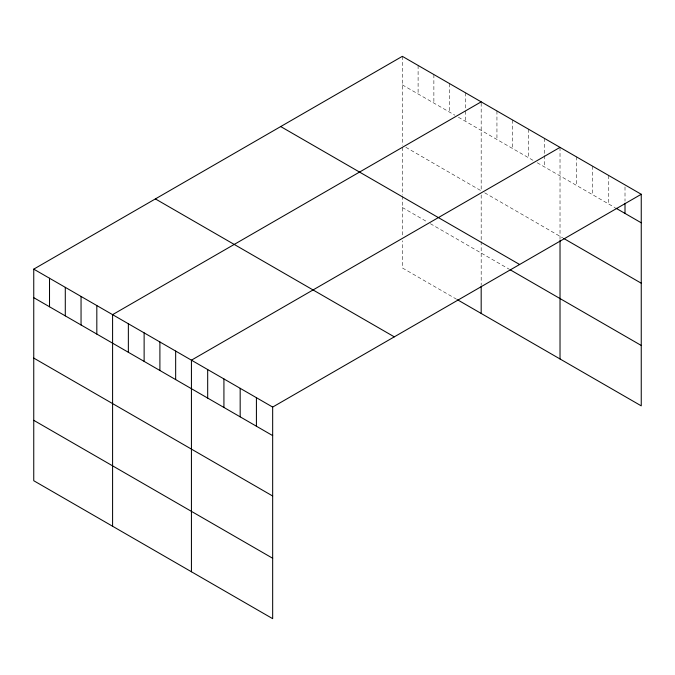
<?xml version="1.0" encoding="UTF-8"?>
<svg xmlns="http://www.w3.org/2000/svg" width="675" height="675" viewBox="0 0 675 675"><rect width="100%" height="100%" fill="white"/><g stroke="black" fill="none" stroke-linecap="round" stroke-linejoin="round"><path stroke-width="0.51" stroke-dasharray="3.38 2.53" d="M402.334 84.864L454.899 115.214M458.401 117.239L533.739 160.734M537.241 162.751L615.077 207.689M405.844 147.302L481.182 190.797L481.182 101.849M484.684 192.822L562.731 237.878M402.334 207.52L426.87 221.678M430.372 223.703L509.212 269.224M456.654 299.287L402.334 267.924L402.334 240.747M625.008 186.924L625.008 201.192M608.757 175.508L608.757 204.044M592.515 166.134L592.515 194.662M576.264 156.752L576.264 185.287M560.022 147.369L560.022 239.422M544.252 138.265L544.252 154.575M544.252 155.588L544.252 166.801M528.483 129.161L528.483 157.697M512.713 120.057L512.713 148.593M496.943 110.953L496.943 139.489M481.182 194.948L481.182 240.587M481.182 241.625L481.182 285.255M465.413 92.753L465.413 110.076M465.413 111.088L465.413 121.281M449.643 83.649L449.643 112.177M433.873 74.545L433.873 103.072M418.103 65.441L418.103 93.968M402.334 56.337L402.334 145.277M402.334 147.352L402.334 195.067M402.334 196.104L402.334 236.714"/><path stroke-width="1.01" d="M641.25 194.273L272.666 407.076L272.666 618.663L33.75 480.727L33.75 269.139L402.334 56.337L641.25 194.273L641.25 405.861L457.523 299.793M481.182 101.849L112.59 314.651L112.59 526.247M560.022 147.369L191.43 360.172L191.43 571.767M615.98 208.212L641.25 222.801M563.633 238.402L641.25 283.213M280.707 126.562L519.615 264.49M510.089 269.73L641.25 345.457M155.385 198.914L394.293 336.85M33.75 269.139L272.666 407.076M33.75 297.667L272.666 435.603M33.75 358.079L272.666 496.015M33.75 420.323L272.666 558.259M625.008 203.234L625.008 213.418M560.022 240.46L560.022 358.965M481.182 286.259L481.182 313.445M256.416 397.693L256.416 426.22M240.173 388.311L240.173 416.846M223.923 378.937L223.923 407.464M207.681 369.554L207.681 398.081M175.66 351.067L175.66 379.603M159.899 341.963L159.899 370.499M144.129 332.859L144.129 361.395M128.36 323.755L128.36 352.291M96.82 305.556L96.82 334.083M81.051 296.452L81.051 324.979M65.289 287.348L65.289 315.875M49.52 278.243L49.52 306.771"/></g></svg>
